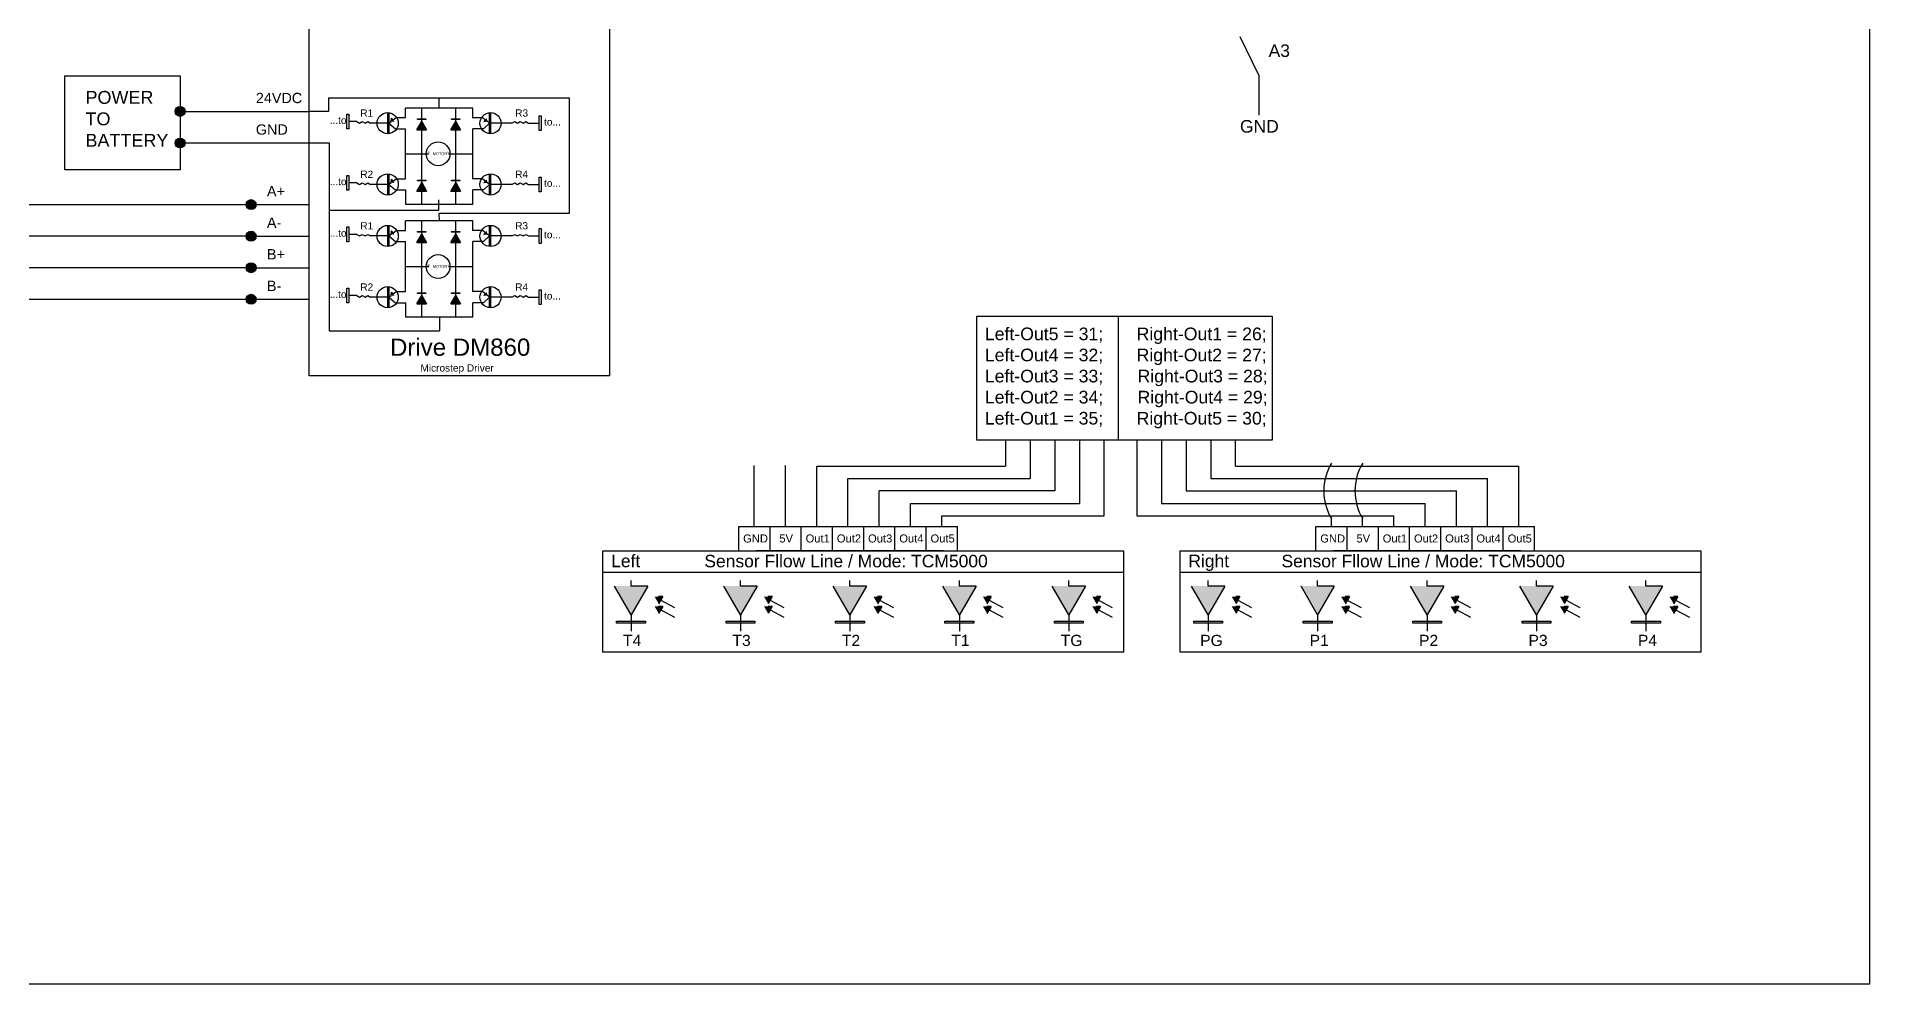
# Model space of a CAD drawing. Header units: millimetres. Extents: x 1 to 623, y -49 to 60.
# Drawn here: x 331.73 to 356.85, y 3.24 to 16.22 of the extents above; entities that cross this region are included whole.
import ezdxf

# ---------------------------------------------------------------- set-up
doc = ezdxf.new("R2010")
doc.units = ezdxf.units.MM
doc.header["$LTSCALE"] = 0.1
doc.styles.get("Standard").update_dxf_attribs({"font": 'arial.ttf'})

msp = doc.modelspace()

# ---------------------------------------------------------------- hatches: boundary and pattern name
h = msp.add_hatch(color=256)
h.dxf.hatch_style = 1
h.paths.add_polyline_path([(333.761, 15.198, 1), (333.625, 15.198, 1)])
h = msp.add_hatch(color=256)
h.dxf.hatch_style = 1
h.paths.add_polyline_path([(336.592, 15.106), (336.586, 15.06), (336.632, 15.053), (336.612, 15.08)])
h = msp.add_hatch(color=256)
h.dxf.hatch_style = 1
h.paths.add_polyline_path([(337.854, 15.057), (337.9, 15.062), (337.896, 15.108), (337.875, 15.082)])
h = msp.add_hatch(color=256)
h.dxf.hatch_style = 1
h.paths.add_polyline_path([(333.761, 14.765, 1), (333.625, 14.765, 1)])
h = msp.add_hatch(color=256)
h.dxf.hatch_style = 1
h.paths.add_polyline_path([(336.937, 14.945), (337.004, 14.945), (337.071, 14.945), (337.004, 15.061)])
h = msp.add_hatch(color=256)
h.dxf.hatch_style = 1
h.paths.add_polyline_path([(337.403, 14.945), (337.47, 14.945), (337.537, 14.945), (337.47, 15.061)])
h = msp.add_hatch(color=256)
h.dxf.hatch_style = 1
h.paths.add_polyline_path([(336.592, 14.267), (336.586, 14.222), (336.632, 14.215), (336.612, 14.241)])
h = msp.add_hatch(color=256)
h.dxf.hatch_style = 1
h.paths.add_polyline_path([(336.937, 14.106), (337.004, 14.106), (337.071, 14.106), (337.004, 14.222)])
h = msp.add_hatch(color=256)
h.dxf.hatch_style = 1
h.paths.add_polyline_path([(337.403, 14.106), (337.47, 14.106), (337.537, 14.106), (337.47, 14.222)])
h = msp.add_hatch(color=256)
h.dxf.hatch_style = 1
h.paths.add_polyline_path([(337.854, 14.218), (337.9, 14.223), (337.896, 14.269), (337.875, 14.244)])
h = msp.add_hatch(color=256)
h.dxf.hatch_style = 1
h.paths.add_polyline_path([(334.734, 13.921, 1), (334.598, 13.921, 1)])
h = msp.add_hatch(color=256)
h.dxf.hatch_style = 1
h.paths.add_polyline_path([(334.734, 13.488, 1), (334.598, 13.488, 1)])
h = msp.add_hatch(color=256)
h.dxf.hatch_style = 1
h.paths.add_polyline_path([(336.592, 13.561), (336.586, 13.515), (336.632, 13.508), (336.612, 13.535)])
h = msp.add_hatch(color=256)
h.dxf.hatch_style = 1
h.paths.add_polyline_path([(336.937, 13.4), (337.004, 13.4), (337.071, 13.4), (337.004, 13.516)])
h = msp.add_hatch(color=256)
h.dxf.hatch_style = 1
h.paths.add_polyline_path([(337.403, 13.4), (337.47, 13.4), (337.537, 13.4), (337.47, 13.516)])
h = msp.add_hatch(color=256)
h.dxf.hatch_style = 1
h.paths.add_polyline_path([(337.854, 13.512), (337.9, 13.517), (337.896, 13.563), (337.875, 13.537)])
h = msp.add_hatch(color=256)
h.dxf.hatch_style = 1
h.paths.add_polyline_path([(334.734, 13.056, 1), (334.598, 13.056, 1)])
h = msp.add_hatch(color=256)
h.dxf.hatch_style = 1
h.paths.add_polyline_path([(334.734, 12.624, 1), (334.598, 12.624, 1)])
h = msp.add_hatch(color=256)
h.dxf.hatch_style = 1
h.paths.add_polyline_path([(336.592, 12.722), (336.586, 12.677), (336.632, 12.67), (336.612, 12.696)])
h = msp.add_hatch(color=256)
h.dxf.hatch_style = 1
h.paths.add_polyline_path([(336.937, 12.561), (337.004, 12.561), (337.071, 12.561), (337.004, 12.677)])
h = msp.add_hatch(color=256)
h.dxf.hatch_style = 1
h.paths.add_polyline_path([(337.403, 12.561), (337.47, 12.561), (337.537, 12.561), (337.47, 12.677)])
h = msp.add_hatch(color=256)
h.dxf.hatch_style = 1
h.paths.add_polyline_path([(337.854, 12.673), (337.9, 12.678), (337.896, 12.724), (337.875, 12.699)])
h = msp.add_hatch(color=256)
h.dxf.hatch_style = 1
h.paths.add_polyline_path([(340.102, 8.694), (339.874, 8.694), (339.646, 8.694), (339.874, 8.298)])
h = msp.add_hatch(color=256)
h.dxf.hatch_style = 1
h.paths.add_polyline_path([(340.309, 8.55), (340.252, 8.55), (340.196, 8.55), (340.252, 8.452)])
h = msp.add_hatch(color=256)
h.dxf.hatch_style = 1
h.paths.add_polyline_path([(341.602, 8.694), (341.374, 8.694), (341.146, 8.694), (341.374, 8.298)])
h = msp.add_hatch(color=256)
h.dxf.hatch_style = 1
h.paths.add_polyline_path([(341.809, 8.55), (341.752, 8.55), (341.696, 8.55), (341.752, 8.452)])
h = msp.add_hatch(color=256)
h.dxf.hatch_style = 1
h.paths.add_polyline_path([(343.102, 8.694), (342.874, 8.694), (342.646, 8.694), (342.874, 8.298)])
h = msp.add_hatch(color=256)
h.dxf.hatch_style = 1
h.paths.add_polyline_path([(343.309, 8.55), (343.252, 8.55), (343.196, 8.55), (343.252, 8.452)])
h = msp.add_hatch(color=256)
h.dxf.hatch_style = 1
h.paths.add_polyline_path([(344.602, 8.694), (344.374, 8.694), (344.146, 8.694), (344.374, 8.298)])
h = msp.add_hatch(color=256)
h.dxf.hatch_style = 1
h.paths.add_polyline_path([(344.809, 8.55), (344.752, 8.55), (344.696, 8.55), (344.752, 8.452)])
h = msp.add_hatch(color=256)
h.dxf.hatch_style = 1
h.paths.add_polyline_path([(346.102, 8.694), (345.874, 8.694), (345.646, 8.694), (345.874, 8.298)])
h = msp.add_hatch(color=256)
h.dxf.hatch_style = 1
h.paths.add_polyline_path([(346.309, 8.55), (346.252, 8.55), (346.196, 8.55), (346.252, 8.452)])
h = msp.add_hatch(color=256)
h.dxf.hatch_style = 1
h.paths.add_polyline_path([(348.012, 8.694), (347.784, 8.694), (347.556, 8.694), (347.784, 8.298)])
h = msp.add_hatch(color=256)
h.dxf.hatch_style = 1
h.paths.add_polyline_path([(348.219, 8.55), (348.163, 8.55), (348.106, 8.55), (348.163, 8.452)])
h = msp.add_hatch(color=256)
h.dxf.hatch_style = 1
h.paths.add_polyline_path([(349.512, 8.694), (349.284, 8.694), (349.056, 8.694), (349.284, 8.298)])
h = msp.add_hatch(color=256)
h.dxf.hatch_style = 1
h.paths.add_polyline_path([(349.719, 8.55), (349.663, 8.55), (349.606, 8.55), (349.663, 8.452)])
h = msp.add_hatch(color=256)
h.dxf.hatch_style = 1
h.paths.add_polyline_path([(351.012, 8.694), (350.784, 8.694), (350.556, 8.694), (350.784, 8.298)])
h = msp.add_hatch(color=256)
h.dxf.hatch_style = 1
h.paths.add_polyline_path([(351.219, 8.55), (351.163, 8.55), (351.106, 8.55), (351.163, 8.452)])
h = msp.add_hatch(color=256)
h.dxf.hatch_style = 1
h.paths.add_polyline_path([(352.512, 8.694), (352.284, 8.694), (352.056, 8.694), (352.284, 8.298)])
h = msp.add_hatch(color=256)
h.dxf.hatch_style = 1
h.paths.add_polyline_path([(352.719, 8.55), (352.663, 8.55), (352.606, 8.55), (352.663, 8.452)])
h = msp.add_hatch(color=256)
h.dxf.hatch_style = 1
h.paths.add_polyline_path([(354.012, 8.694), (353.784, 8.694), (353.556, 8.694), (353.784, 8.298)])
h = msp.add_hatch(color=256)
h.dxf.hatch_style = 1
h.paths.add_polyline_path([(354.219, 8.55), (354.163, 8.55), (354.106, 8.55), (354.163, 8.452)])
h = msp.add_hatch(color=256)
h.dxf.hatch_style = 1
h.paths.add_polyline_path([(340.309, 8.416), (340.252, 8.416), (340.196, 8.416), (340.252, 8.319)])
h = msp.add_hatch(color=256)
h.dxf.hatch_style = 1
h.paths.add_polyline_path([(341.809, 8.416), (341.752, 8.416), (341.696, 8.416), (341.752, 8.319)])
h = msp.add_hatch(color=256)
h.dxf.hatch_style = 1
h.paths.add_polyline_path([(343.309, 8.416), (343.252, 8.416), (343.196, 8.416), (343.252, 8.319)])
h = msp.add_hatch(color=256)
h.dxf.hatch_style = 1
h.paths.add_polyline_path([(344.809, 8.416), (344.752, 8.416), (344.696, 8.416), (344.752, 8.319)])
h = msp.add_hatch(color=256)
h.dxf.hatch_style = 1
h.paths.add_polyline_path([(346.309, 8.416), (346.252, 8.416), (346.196, 8.416), (346.252, 8.319)])
h = msp.add_hatch(color=256)
h.dxf.hatch_style = 1
h.paths.add_polyline_path([(348.219, 8.416), (348.163, 8.416), (348.106, 8.416), (348.163, 8.319)])
h = msp.add_hatch(color=256)
h.dxf.hatch_style = 1
h.paths.add_polyline_path([(349.719, 8.416), (349.663, 8.416), (349.606, 8.416), (349.663, 8.319)])
h = msp.add_hatch(color=256)
h.dxf.hatch_style = 1
h.paths.add_polyline_path([(351.219, 8.416), (351.163, 8.416), (351.106, 8.416), (351.163, 8.319)])
h = msp.add_hatch(color=256)
h.dxf.hatch_style = 1
h.paths.add_polyline_path([(352.719, 8.416), (352.663, 8.416), (352.606, 8.416), (352.663, 8.319)])
h = msp.add_hatch(color=256)
h.dxf.hatch_style = 1
h.paths.add_polyline_path([(354.219, 8.416), (354.163, 8.416), (354.106, 8.416), (354.163, 8.319)])

# ---------------------------------------------------------------- linework, layer by layer
for p, q in [((348.48, 15.693), (348.22, 16.219)), ((348.48, 15.693), (348.48, 15.144)), ((335.727, 15.382), (335.727, 15.198)), ((335.727, 15.382), (337.243, 15.382)), ((337.243, 15.244), (337.243, 15.382)), ((337.243, 15.382), (339.024, 15.382)), ((339.024, 15.382), (339.024, 13.799)), ((333.693, 15.198), (335.463, 15.198)), ((335.727, 15.198), (335.463, 15.198)), ((336.586, 15.06), (336.592, 15.106)), ((336.612, 15.08), (336.592, 15.106)), ((336.612, 15.08), (336.654, 15.112)), ((336.654, 15.112), (336.781, 15.112)), ((337.705, 15.244), (336.781, 15.244)), ((336.781, 15.112), (336.781, 15.244)), ((337.004, 15.061), (337.004, 15.244)), ((337.47, 15.061), (337.47, 15.244)), ((337.839, 15.111), (337.696, 15.111)), ((337.705, 15.111), (337.705, 15.244)), ((337.875, 15.082), (337.839, 15.111)), ((337.875, 15.082), (337.854, 15.057)), ((336.114, 15.058), (336.005, 15.058)), ((336.114, 15.058), (336.152, 15.036)), ((336.152, 15.036), (336.19, 15.058)), ((336.19, 15.058), (336.228, 15.036)), ((336.228, 15.036), (336.266, 15.058)), ((336.266, 15.058), (336.304, 15.036)), ((336.538, 15.036), (336.304, 15.036)), ((336.553, 15.036), (336.586, 15.06)), ((336.554, 15.036), (336.647, 14.961)), ((336.647, 14.961), (336.781, 14.961)), ((336.781, 14.273), (336.781, 14.961)), ((336.937, 14.945), (337.004, 15.061)), ((336.937, 14.945), (337.004, 14.945)), ((337.004, 15.061), (337.071, 14.945)), ((337.004, 14.945), (337.071, 14.945)), ((337.004, 14.256), (337.004, 14.945)), ((337.403, 14.945), (337.47, 15.061)), ((337.403, 14.945), (337.47, 14.945)), ((337.47, 15.061), (337.537, 14.945)), ((337.47, 14.945), (337.537, 14.945)), ((337.47, 14.256), (337.47, 14.945)), ((337.849, 14.96), (337.705, 14.96)), ((337.705, 14.273), (337.705, 14.96)), ((337.849, 14.96), (337.932, 15.036)), ((337.9, 15.062), (337.854, 15.057)), ((337.932, 15.036), (337.9, 15.062)), ((338.241, 15.036), (337.948, 15.036)), ((338.241, 15.036), (338.279, 15.058)), ((338.279, 15.058), (338.317, 15.036)), ((338.317, 15.036), (338.355, 15.058)), ((338.355, 15.058), (338.393, 15.036)), ((338.393, 15.036), (338.431, 15.058)), ((338.431, 15.058), (338.469, 15.036)), ((338.469, 15.036), (338.614, 15.036)), ((333.693, 14.765), (335.463, 14.765)), ((335.463, 14.765), (335.737, 14.765)), ((335.737, 14.765), (335.737, 13.843)), ((336.781, 14.617), (337.104, 14.617)), ((337.372, 14.617), (337.705, 14.617)), ((337.004, 14.222), (337.004, 14.405)), ((337.47, 14.222), (337.47, 14.405)), ((336.114, 14.219), (336.005, 14.219)), ((336.114, 14.219), (336.152, 14.197)), ((336.152, 14.197), (336.19, 14.219)), ((336.19, 14.219), (336.228, 14.197)), ((336.228, 14.197), (336.266, 14.219)), ((336.266, 14.219), (336.304, 14.197)), ((336.538, 14.197), (336.304, 14.197)), ((336.553, 14.197), (336.586, 14.222)), ((336.554, 14.197), (336.647, 14.122)), ((336.586, 14.222), (336.592, 14.267)), ((336.612, 14.241), (336.592, 14.267)), ((336.612, 14.241), (336.654, 14.273)), ((336.647, 14.122), (336.789, 14.122)), ((336.654, 14.273), (336.781, 14.273)), ((336.789, 13.923), (336.789, 14.122)), ((336.937, 14.106), (337.004, 14.222)), ((336.937, 14.106), (337.004, 14.106)), ((337.004, 14.222), (337.071, 14.106)), ((337.004, 14.106), (337.071, 14.106)), ((337.004, 13.923), (337.004, 14.106)), ((337.403, 14.106), (337.47, 14.222)), ((337.403, 14.106), (337.47, 14.106)), ((337.47, 14.222), (337.537, 14.106)), ((337.47, 14.106), (337.537, 14.106)), ((337.47, 13.923), (337.47, 14.106)), ((337.839, 14.273), (337.696, 14.273)), ((337.849, 14.122), (337.705, 14.122)), ((337.705, 13.923), (337.705, 14.122)), ((337.875, 14.244), (337.839, 14.273)), ((337.849, 14.122), (337.932, 14.197)), ((337.875, 14.244), (337.854, 14.218)), ((337.9, 14.223), (337.854, 14.218)), ((337.932, 14.197), (337.9, 14.223)), ((338.241, 14.197), (337.948, 14.197)), ((338.241, 14.197), (338.279, 14.219)), ((338.279, 14.219), (338.317, 14.197)), ((338.317, 14.197), (338.355, 14.219)), ((338.355, 14.219), (338.393, 14.197)), ((338.393, 14.197), (338.431, 14.219)), ((338.431, 14.219), (338.469, 14.197)), ((338.469, 14.197), (338.614, 14.197)), ((334.666, 13.918), (327.708, 13.918)), ((334.666, 13.921), (335.463, 13.921)), ((335.737, 13.843), (337.24, 13.843)), ((335.737, 13.843), (335.737, 12.191)), ((337.705, 13.923), (336.789, 13.923)), ((337.24, 13.843), (337.24, 13.986)), ((336.612, 13.535), (336.654, 13.567)), ((336.654, 13.567), (336.781, 13.567)), ((337.705, 13.699), (336.781, 13.699)), ((336.781, 13.567), (336.781, 13.699)), ((337.004, 13.516), (337.004, 13.699)), ((339.024, 13.799), (337.24, 13.799)), ((337.24, 13.799), (337.243, 13.699)), ((337.47, 13.516), (337.47, 13.699)), ((337.839, 13.566), (337.696, 13.566)), ((337.705, 13.566), (337.705, 13.699)), ((337.875, 13.537), (337.839, 13.566)), ((334.666, 13.486), (328.268, 13.486)), ((334.666, 13.488), (335.463, 13.488)), ((336.114, 13.513), (336.005, 13.513)), ((336.114, 13.513), (336.152, 13.491)), ((336.114, 13.513), (336.152, 13.491)), ((336.152, 13.491), (336.19, 13.513)), ((336.152, 13.491), (336.19, 13.513)), ((336.19, 13.513), (336.228, 13.491)), ((336.19, 13.513), (336.228, 13.491)), ((336.228, 13.491), (336.266, 13.513)), ((336.228, 13.491), (336.266, 13.513)), ((336.266, 13.513), (336.304, 13.491)), ((336.266, 13.513), (336.304, 13.491)), ((336.538, 13.491), (336.304, 13.491)), ((336.553, 13.491), (336.586, 13.515)), ((336.554, 13.491), (336.647, 13.416)), ((336.586, 13.515), (336.592, 13.561)), ((336.612, 13.535), (336.592, 13.561)), ((336.647, 13.416), (336.781, 13.416)), ((336.781, 12.728), (336.781, 13.416)), ((336.937, 13.4), (337.004, 13.516)), ((336.937, 13.4), (337.004, 13.4)), ((337.004, 13.516), (337.071, 13.4)), ((337.004, 13.4), (337.071, 13.4)), ((337.004, 12.711), (337.004, 13.4)), ((337.403, 13.4), (337.47, 13.516)), ((337.403, 13.4), (337.47, 13.4)), ((337.47, 13.516), (337.537, 13.4)), ((337.47, 13.4), (337.537, 13.4)), ((337.47, 12.711), (337.47, 13.4)), ((337.849, 13.415), (337.705, 13.415)), ((337.705, 12.728), (337.705, 13.415)), ((337.849, 13.415), (337.932, 13.491)), ((337.875, 13.537), (337.854, 13.512)), ((337.9, 13.517), (337.854, 13.512)), ((337.932, 13.491), (337.9, 13.517)), ((338.241, 13.491), (337.948, 13.491)), ((338.241, 13.491), (337.948, 13.491)), ((338.241, 13.491), (338.279, 13.513)), ((338.241, 13.491), (338.279, 13.513)), ((338.279, 13.513), (338.317, 13.491)), ((338.279, 13.513), (338.317, 13.491)), ((338.317, 13.491), (338.355, 13.513)), ((338.317, 13.491), (338.355, 13.513)), ((338.355, 13.513), (338.393, 13.491)), ((338.355, 13.513), (338.393, 13.491)), ((338.393, 13.491), (338.431, 13.513)), ((338.393, 13.491), (338.431, 13.513)), ((338.431, 13.513), (338.469, 13.491)), ((338.431, 13.513), (338.469, 13.491)), ((338.469, 13.491), (338.614, 13.491)), ((336.781, 13.072), (337.104, 13.072)), ((337.372, 13.072), (337.705, 13.072)), ((334.666, 13.054), (328.839, 13.054)), ((334.666, 13.056), (335.463, 13.056)), ((337.004, 12.677), (337.004, 12.86)), ((337.47, 12.677), (337.47, 12.86)), ((334.666, 12.622), (329.399, 12.622)), ((334.666, 12.624), (335.463, 12.624)), ((336.114, 12.674), (336.005, 12.674)), ((336.114, 12.674), (336.152, 12.652)), ((336.114, 12.674), (336.152, 12.652)), ((336.152, 12.652), (336.19, 12.674)), ((336.152, 12.652), (336.19, 12.674)), ((336.19, 12.674), (336.228, 12.652)), ((336.19, 12.674), (336.228, 12.652)), ((336.228, 12.652), (336.266, 12.674)), ((336.228, 12.652), (336.266, 12.674)), ((336.266, 12.674), (336.304, 12.652)), ((336.266, 12.674), (336.304, 12.652)), ((336.538, 12.652), (336.304, 12.652)), ((336.553, 12.652), (336.586, 12.677)), ((336.554, 12.652), (336.647, 12.577)), ((336.586, 12.677), (336.592, 12.722)), ((336.612, 12.696), (336.592, 12.722)), ((336.612, 12.696), (336.654, 12.728)), ((336.647, 12.577), (336.789, 12.577)), ((336.654, 12.728), (336.781, 12.728)), ((336.789, 12.378), (336.789, 12.577)), ((336.937, 12.561), (337.004, 12.677)), ((336.937, 12.561), (337.004, 12.561)), ((337.004, 12.677), (337.071, 12.561)), ((337.004, 12.561), (337.071, 12.561)), ((337.004, 12.378), (337.004, 12.561)), ((337.403, 12.561), (337.47, 12.677)), ((337.403, 12.561), (337.47, 12.561)), ((337.47, 12.677), (337.537, 12.561)), ((337.47, 12.561), (337.537, 12.561)), ((337.47, 12.378), (337.47, 12.561)), ((337.839, 12.728), (337.696, 12.728)), ((337.849, 12.577), (337.705, 12.577)), ((337.705, 12.378), (337.705, 12.577)), ((337.875, 12.699), (337.839, 12.728)), ((337.849, 12.577), (337.932, 12.652)), ((337.875, 12.699), (337.854, 12.673)), ((337.9, 12.678), (337.854, 12.673)), ((337.932, 12.652), (337.9, 12.678)), ((338.241, 12.652), (337.948, 12.652)), ((338.241, 12.652), (337.948, 12.652)), ((338.241, 12.652), (338.279, 12.674)), ((338.241, 12.652), (338.279, 12.674)), ((338.279, 12.674), (338.317, 12.652)), ((338.279, 12.674), (338.317, 12.652)), ((338.317, 12.652), (338.355, 12.674)), ((338.317, 12.652), (338.355, 12.674)), ((338.355, 12.674), (338.393, 12.652)), ((338.355, 12.674), (338.393, 12.652)), ((338.393, 12.652), (338.431, 12.674)), ((338.393, 12.652), (338.431, 12.674)), ((338.431, 12.674), (338.469, 12.652)), ((338.431, 12.674), (338.469, 12.652)), ((338.469, 12.652), (338.614, 12.652)), ((337.705, 12.378), (336.789, 12.378)), ((337.247, 12.378), (337.247, 12.191)), ((346.549, 12.391), (346.549, 10.695)), ((335.737, 12.191), (337.247, 12.191)), ((345.007, 10.695), (345.007, 10.339)), ((345.345, 10.695), (345.345, 10.168)), ((345.683, 10.695), (345.683, 9.998)), ((346.021, 10.695), (346.021, 9.827)), ((346.358, 9.657), (346.358, 10.695)), ((346.805, 10.695), (346.805, 9.657)), ((347.143, 10.695), (347.143, 9.827)), ((347.481, 10.695), (347.481, 9.998)), ((347.818, 10.695), (347.818, 10.168)), ((348.156, 10.339), (348.156, 10.695)), ((341.563, 9.509), (341.563, 10.347)), ((341.991, 9.509), (341.991, 10.347)), ((342.419, 9.509), (342.419, 10.339)), ((342.419, 10.339), (345.007, 10.339)), ((348.156, 10.339), (352.041, 10.339)), ((352.041, 9.509), (352.041, 10.339)), ((342.847, 9.509), (342.847, 10.168)), ((342.847, 10.168), (345.345, 10.168)), ((347.818, 10.168), (351.613, 10.168)), ((351.613, 9.509), (351.613, 10.168)), ((343.275, 9.509), (343.275, 9.998)), ((345.683, 9.998), (343.275, 9.998)), ((343.703, 9.509), (343.703, 9.827)), ((343.703, 9.827), (346.021, 9.827)), ((347.143, 9.827), (350.757, 9.827)), ((347.481, 9.998), (351.185, 9.998)), ((350.757, 9.509), (350.757, 9.827)), ((351.185, 9.509), (351.185, 9.998)), ((344.131, 9.509), (344.131, 9.657)), ((344.131, 9.657), (346.358, 9.657)), ((346.805, 9.657), (350.329, 9.657)), ((349.473, 9.509), (349.473, 9.618)), ((349.901, 9.509), (349.901, 9.618)), ((350.329, 9.509), (350.329, 9.657)), ((341.351, 9.179), (341.351, 9.509)), ((341.351, 9.509), (344.347, 9.509)), ((341.779, 9.179), (341.779, 9.509)), ((342.207, 9.179), (342.207, 9.509)), ((342.635, 9.179), (342.635, 9.509)), ((343.063, 9.179), (343.063, 9.509)), ((343.491, 9.179), (343.491, 9.509)), ((343.919, 9.179), (343.919, 9.509)), ((343.919, 9.179), (343.919, 9.509)), ((344.347, 9.179), (344.347, 9.509)), ((349.261, 9.179), (349.261, 9.509)), ((349.261, 9.509), (352.257, 9.509)), ((349.689, 9.179), (349.689, 9.509)), ((350.117, 9.179), (350.117, 9.509)), ((350.545, 9.179), (350.545, 9.509)), ((350.973, 9.179), (350.973, 9.509)), ((351.401, 9.179), (351.401, 9.509)), ((351.829, 9.179), (351.829, 9.509)), ((351.829, 9.179), (351.829, 9.509)), ((352.257, 9.179), (352.257, 9.509)), ((342.018, 9.179), (341.59, 9.179)), ((342.446, 9.179), (342.018, 9.179)), ((342.874, 9.179), (342.446, 9.179)), ((343.302, 9.179), (342.874, 9.179)), ((343.73, 9.179), (343.302, 9.179)), ((344.158, 9.179), (343.73, 9.179)), ((349.928, 9.179), (349.5, 9.179)), ((350.356, 9.179), (349.928, 9.179)), ((350.784, 9.179), (350.356, 9.179)), ((351.212, 9.179), (350.784, 9.179)), ((351.64, 9.179), (351.212, 9.179)), ((352.068, 9.179), (351.64, 9.179)), ((339.489, 8.886), (346.624, 8.886)), ((347.4, 8.886), (354.535, 8.886)), ((339.874, 8.298), (339.646, 8.694)), ((339.874, 8.694), (339.874, 8.772)), ((340.102, 8.694), (339.874, 8.694)), ((340.102, 8.694), (339.874, 8.298)), ((340.309, 8.55), (340.252, 8.55)), ((340.309, 8.55), (340.252, 8.452)), ((341.374, 8.298), (341.146, 8.694)), ((341.374, 8.694), (341.374, 8.772)), ((341.602, 8.694), (341.374, 8.694)), ((341.602, 8.694), (341.374, 8.298)), ((341.809, 8.55), (341.752, 8.55)), ((341.809, 8.55), (341.752, 8.452)), ((342.874, 8.298), (342.646, 8.694)), ((342.874, 8.694), (342.874, 8.772)), ((343.102, 8.694), (342.874, 8.694)), ((343.102, 8.694), (342.874, 8.298)), ((343.309, 8.55), (343.252, 8.55)), ((343.309, 8.55), (343.252, 8.452)), ((344.374, 8.298), (344.146, 8.694)), ((344.374, 8.694), (344.374, 8.772)), ((344.602, 8.694), (344.374, 8.694)), ((344.602, 8.694), (344.374, 8.298)), ((344.809, 8.55), (344.752, 8.55)), ((344.809, 8.55), (344.752, 8.452)), ((345.874, 8.298), (345.646, 8.694)), ((345.874, 8.694), (345.874, 8.772)), ((346.102, 8.694), (345.874, 8.694)), ((346.102, 8.694), (345.874, 8.298)), ((346.309, 8.55), (346.252, 8.55)), ((346.309, 8.55), (346.252, 8.452)), ((347.784, 8.298), (347.556, 8.694)), ((347.784, 8.694), (347.784, 8.772)), ((348.012, 8.694), (347.784, 8.694)), ((348.012, 8.694), (347.784, 8.298)), ((348.219, 8.55), (348.163, 8.55)), ((348.219, 8.55), (348.163, 8.452)), ((349.284, 8.298), (349.056, 8.694)), ((349.284, 8.694), (349.284, 8.772)), ((349.512, 8.694), (349.284, 8.694)), ((349.512, 8.694), (349.284, 8.298)), ((349.719, 8.55), (349.663, 8.55)), ((349.719, 8.55), (349.663, 8.452)), ((350.784, 8.298), (350.556, 8.694)), ((350.784, 8.694), (350.784, 8.772)), ((351.012, 8.694), (350.784, 8.694)), ((351.012, 8.694), (350.784, 8.298)), ((351.219, 8.55), (351.163, 8.55)), ((351.219, 8.55), (351.163, 8.452)), ((352.284, 8.298), (352.056, 8.694)), ((352.284, 8.694), (352.284, 8.772)), ((352.512, 8.694), (352.284, 8.694)), ((352.512, 8.694), (352.284, 8.298)), ((352.719, 8.55), (352.663, 8.55)), ((352.719, 8.55), (352.663, 8.452)), ((353.784, 8.298), (353.556, 8.694)), ((353.784, 8.694), (353.784, 8.772)), ((354.012, 8.694), (353.784, 8.694)), ((354.012, 8.694), (353.784, 8.298)), ((354.219, 8.55), (354.163, 8.55)), ((354.219, 8.55), (354.163, 8.452)), ((339.874, 8.298), (339.874, 8.076)), ((340.309, 8.416), (340.252, 8.416)), ((340.309, 8.416), (340.252, 8.319)), ((340.28, 8.501), (340.469, 8.399)), ((340.28, 8.367), (340.469, 8.266)), ((341.374, 8.298), (341.374, 8.076)), ((341.809, 8.416), (341.752, 8.416)), ((341.809, 8.416), (341.752, 8.319)), ((341.78, 8.501), (341.969, 8.399)), ((341.78, 8.367), (341.969, 8.266)), ((342.874, 8.298), (342.874, 8.076)), ((343.309, 8.416), (343.252, 8.416)), ((343.309, 8.416), (343.252, 8.319)), ((343.28, 8.501), (343.469, 8.399)), ((343.28, 8.367), (343.469, 8.266)), ((344.374, 8.298), (344.374, 8.076)), ((344.809, 8.416), (344.752, 8.416)), ((344.809, 8.416), (344.752, 8.319)), ((344.78, 8.501), (344.969, 8.399)), ((344.78, 8.367), (344.969, 8.266)), ((345.874, 8.298), (345.874, 8.076)), ((346.309, 8.416), (346.252, 8.416)), ((346.309, 8.416), (346.252, 8.319)), ((346.28, 8.501), (346.469, 8.399)), ((346.28, 8.367), (346.469, 8.266)), ((347.784, 8.298), (347.784, 8.076)), ((348.219, 8.416), (348.163, 8.416)), ((348.219, 8.416), (348.163, 8.319)), ((348.191, 8.501), (348.379, 8.399)), ((348.191, 8.367), (348.379, 8.266)), ((349.284, 8.298), (349.284, 8.076)), ((349.719, 8.416), (349.663, 8.416)), ((349.719, 8.416), (349.663, 8.319)), ((349.691, 8.501), (349.879, 8.399)), ((349.691, 8.367), (349.879, 8.266)), ((350.784, 8.298), (350.784, 8.076)), ((351.219, 8.416), (351.163, 8.416)), ((351.219, 8.416), (351.163, 8.319)), ((351.191, 8.501), (351.379, 8.399)), ((351.191, 8.367), (351.379, 8.266)), ((352.284, 8.298), (352.284, 8.076)), ((352.719, 8.416), (352.663, 8.416)), ((352.719, 8.416), (352.663, 8.319)), ((352.691, 8.501), (352.879, 8.399)), ((352.691, 8.367), (352.879, 8.266)), ((353.784, 8.298), (353.784, 8.076)), ((354.219, 8.416), (354.163, 8.416)), ((354.219, 8.416), (354.163, 8.319)), ((354.191, 8.501), (354.379, 8.399)), ((354.191, 8.367), (354.379, 8.266))]:
    msp.add_line(p, q)
at = {"ltscale": 0.13}
msp.add_lwpolyline([(318.347, 35.241), (356.846, 35.241), (356.846, 3.237), (318.347, 3.237)], close=True, dxfattribs=at)
for points in [[(335.463, 20.57), (339.579, 20.57), (339.579, 11.573), (335.463, 11.573)], [(332.112, 15.685), (333.693, 15.685), (333.693, 14.396), (332.112, 14.396)], [(335.976, 15.159), (336.005, 15.159), (336.005, 14.957), (335.976, 14.957)], [(336.554, 14.903), (336.538, 14.903), (336.538, 15.17), (336.554, 15.17)], [(336.946, 15.094), (337.062, 15.094), (337.062, 15.086), (336.946, 15.086)], [(337.412, 15.094), (337.528, 15.094), (337.528, 15.086), (337.412, 15.086)], [(337.932, 15.17), (337.948, 15.17), (337.948, 14.903), (337.932, 14.903)], [(338.614, 15.137), (338.643, 15.137), (338.643, 14.935), (338.614, 14.935)], [(335.976, 14.32), (336.005, 14.32), (336.005, 14.118), (335.976, 14.118)], [(336.554, 14.064), (336.538, 14.064), (336.538, 14.331), (336.554, 14.331)], [(337.932, 14.331), (337.948, 14.331), (337.948, 14.064), (337.932, 14.064)], [(336.946, 14.256), (337.062, 14.256), (337.062, 14.247), (336.946, 14.247)], [(337.412, 14.256), (337.528, 14.256), (337.528, 14.247), (337.412, 14.247)], [(338.614, 14.298), (338.643, 14.298), (338.643, 14.097), (338.614, 14.097)], [(335.976, 13.614), (336.005, 13.614), (336.005, 13.412), (335.976, 13.412)], [(336.554, 13.358), (336.538, 13.358), (336.538, 13.625), (336.554, 13.625)], [(337.932, 13.625), (337.948, 13.625), (337.948, 13.358), (337.932, 13.358)], [(338.614, 13.592), (338.643, 13.592), (338.643, 13.39), (338.614, 13.39)], [(336.946, 13.55), (337.062, 13.55), (337.062, 13.541), (336.946, 13.541)], [(337.412, 13.55), (337.528, 13.55), (337.528, 13.541), (337.412, 13.541)], [(335.976, 12.775), (336.005, 12.775), (336.005, 12.574), (335.976, 12.574)], [(336.554, 12.519), (336.538, 12.519), (336.538, 12.786), (336.554, 12.786)], [(336.946, 12.711), (337.062, 12.711), (337.062, 12.702), (336.946, 12.702)], [(337.412, 12.711), (337.528, 12.711), (337.528, 12.702), (337.412, 12.702)], [(337.932, 12.786), (337.948, 12.786), (337.948, 12.519), (337.932, 12.519)], [(338.614, 12.753), (338.643, 12.753), (338.643, 12.552), (338.614, 12.552)], [(344.611, 12.391), (348.66, 12.391), (348.66, 10.695), (344.611, 10.695)], [(339.489, 9.179), (346.624, 9.179), (346.624, 7.79), (339.489, 7.79)], [(347.4, 9.179), (354.535, 9.179), (354.535, 7.79), (347.4, 7.79)], [(340.072, 8.185), (339.676, 8.185), (339.676, 8.213), (340.072, 8.213)], [(341.572, 8.185), (341.176, 8.185), (341.176, 8.213), (341.572, 8.213)], [(343.072, 8.185), (342.676, 8.185), (342.676, 8.213), (343.072, 8.213)], [(344.572, 8.185), (344.176, 8.185), (344.176, 8.213), (344.572, 8.213)], [(346.072, 8.185), (345.676, 8.185), (345.676, 8.213), (346.072, 8.213)], [(347.982, 8.185), (347.587, 8.185), (347.587, 8.213), (347.982, 8.213)], [(349.482, 8.185), (349.087, 8.185), (349.087, 8.213), (349.482, 8.213)], [(350.982, 8.185), (350.587, 8.185), (350.587, 8.213), (350.982, 8.213)], [(352.482, 8.185), (352.087, 8.185), (352.087, 8.213), (352.482, 8.213)], [(353.982, 8.185), (353.587, 8.185), (353.587, 8.213), (353.982, 8.213)]]:
    msp.add_lwpolyline(points, close=True)
for centre, radius in [((333.693, 15.198), 0.068), ((336.538, 15.036), 0.145), ((337.948, 15.036), 0.145), ((333.693, 14.765), 0.068), ((337.229, 14.617), 0.163), ((336.538, 14.197), 0.145), ((337.948, 14.197), 0.145), ((334.666, 13.921), 0.068), ((336.538, 13.491), 0.145), ((337.948, 13.491), 0.145), ((334.666, 13.488), 0.068), ((334.666, 13.056), 0.068), ((337.229, 13.072), 0.163), ((334.666, 12.624), 0.068), ((336.538, 12.652), 0.145), ((337.948, 12.652), 0.145)]:
    msp.add_circle(centre, radius)
for centre in [(350.105, 9.998), (350.533, 9.998)]:
    msp.add_arc(centre, 0.737, 148.9818, 211.0182)

# ---------------------------------------------------------------- texts
at = {"attachment_point": 1}
for s, width, gutter_width, heights, insert, char_height in [('A3', 0.35534, 0.857, [0], (348.612, 16.116), 0.1714), ('{\\fArial|b0|i0|c163|p34;POWER TO BATTERY}', 0.25677, 0.882, [0], (332.396, 15.478), 0.17649), ('{\\fArial|b0|i0|c163|p34;24VDC}', 0.20541, 0.706, [0.141], (334.731, 15.452), 0.14119), ('{\\fArial|b0|i0|c163|p34;...to}', 0.14379, 0.494, [0], (335.744, 15.125), 0.09884), ('{\\fArial|b0|i0|c163|p34;R1}', 0.14379, 0.494, [0], (336.163, 15.225), 0.09884), ('{\\fArial|b0|i0|c163|p34;R3}', 0.14379, 0.494, [0], (338.286, 15.225), 0.09884), ('{\\fArial|b0|i0|c163|p34;to...}', 0.14379, 0.494, [0], (338.681, 15.103), 0.09884), ('GND', 0.35534, 0.857, [0], (348.219, 15.079), 0.1714), ('{\\fArial|b0|i0|c163|p34;GND}', 0.20541, 0.706, [0.141], (334.731, 15.02), 0.14119), ('{\\fArial|b0|i0|c163|p34;A+}', 0.03512, 0.121, [0], (337.084, 14.649), 0.02414), ('{\\fArial|b0|i0|c163|p34;MOTOR}', 0.05513, 0.189, [0.0379], (337.156, 14.636), 0.03789), ('{\\fArial|b0|i0|c163|p34;A-}', 0.03512, 0.121, [0], (337.351, 14.649), 0.02414), ('{\\fArial|b0|i0|c163|p34;R2}', 0.14379, 0.494, [0], (336.163, 14.386), 0.09884), ('{\\fArial|b0|i0|c163|p34;R4}', 0.14379, 0.494, [0], (338.286, 14.386), 0.09884), ('{\\fArial|b0|i0|c163|p34;A+}', 0.20541, 0.706, [0], (334.883, 14.175), 0.14119), ('{\\fArial|b0|i0|c163|p34;...to}', 0.14379, 0.494, [0], (335.744, 14.286), 0.09884), ('{\\fArial|b0|i0|c163|p34;to...}', 0.14379, 0.494, [0], (338.681, 14.264), 0.09884), ('{\\fArial|b0|i0|c163|p34;A-}', 0.20541, 0.706, [0], (334.883, 13.743), 0.14119), ('{\\fArial|b0|i0|c163|p34;...to}', 0.14379, 0.494, [0], (335.744, 13.58), 0.09884), ('{\\fArial|b0|i0|c163|p34;R1}', 0.14379, 0.494, [0], (336.163, 13.68), 0.09884), ('{\\fArial|b0|i0|c163|p34;R3}', 0.14379, 0.494, [0], (338.286, 13.68), 0.09884), ('{\\fArial|b0|i0|c163|p34;to...}', 0.14379, 0.494, [0], (338.681, 13.558), 0.09884), ('{\\fArial|b0|i0|c163|p34;B+}', 0.20541, 0.706, [0], (334.883, 13.311), 0.14119), ('{\\fArial|b0|i0|c163|p34;B+}', 0.03512, 0.121, [0], (337.084, 13.104), 0.02414), ('{\\fArial|b0|i0|c163|p34;MOTOR}', 0.05513, 0.189, [0.0379], (337.156, 13.092), 0.03789), ('{\\fArial|b0|i0|c163|p34;B-}', 0.03512, 0.121, [0], (337.351, 13.104), 0.02414), ('{\\fArial|b0|i0|c163|p34;B-}', 0.20541, 0.706, [0], (334.883, 12.878), 0.14119), ('{\\fArial|b0|i0|c163|p34;R2}', 0.14379, 0.494, [0], (336.163, 12.841), 0.09884), ('{\\fArial|b0|i0|c163|p34;R4}', 0.14379, 0.494, [0], (338.286, 12.841), 0.09884), ('{\\fArial|b0|i0|c163|p34;...to}', 0.14379, 0.494, [0], (335.744, 12.741), 0.09884), ('{\\fArial|b0|i0|c163|p34;to...}', 0.14379, 0.494, [0], (338.681, 12.719), 0.09884), ('{\\fArial|b0|i0|c163|p34;Drive DM860}', 2.19115, 1.179, [0], (336.57, 12.085), 0.23589), ('{\\fArial|b0|i0|c163|p34;\\C51;\\c11597560;Left-Out5\\fArial|b0|i0|c0|p34; = 31;}     {\\fArial|b0|i0|c163|p34;^IRight-Out1} = 26;\\P{\\fArial|b0|i0|c163|p34;Left-Out4} = 32;      {\\fArial|b0|i0|c163|p34;^IRight-Out2} = 27;\\P{\\fArial|b0|i0|c163|p34;Left-Out3} = 33;      {\\fArial|b0|i0|c163|p34; Right-Out3} = 28;\\P{\\fArial|b0|i0|c163|p34;Left-Out2} = 34;      {\\fArial|b0|i0|c163|p34; Right-Out4} = 29;\\P{\\fArial|b0|i0|c163|p34;Left-Out1} = 35;      {\\fArial|b0|i0|c163|p34;^IRight-Out5} = 30;', 12.8469, 0.867, [0], (344.723, 12.236), 0.173321), ('{\\fArial|b0|i0|c163|p34;Microstep Driver}', 1.24583, 0.494, [0], (336.987, 11.732), 0.09884), ('{\\fArial|b0|i0|c163|p34;GND}', 2.80308, 0.548, [0], (341.41, 9.401), 0.10967), ('{\\fArial|b0|i0|c163|p34;5V}', 2.80308, 0.548, [0], (341.906, 9.401), 0.10967), ('{\\fArial|b0|i0|c163|p34;Out1}', 2.80308, 0.548, [0], (342.266, 9.401), 0.10967), ('{\\fArial|b0|i0|c163|p34;Out2}', 2.80308, 0.548, [0], (342.694, 9.401), 0.10967), ('{\\fArial|b0|i0|c163|p34;Out3}', 2.80308, 0.548, [0], (343.122, 9.401), 0.10967), ('{\\fArial|b0|i0|c163|p34;Out4}', 2.80308, 0.548, [0], (343.55, 9.401), 0.10967), ('{\\fArial|b0|i0|c163|p34;Out5}', 2.80308, 0.548, [0], (343.978, 9.401), 0.10967), ('{\\fArial|b0|i0|c163|p34;GND}', 2.80308, 0.548, [0], (349.32, 9.401), 0.10967), ('{\\fArial|b0|i0|c163|p34;5V}', 2.80308, 0.548, [0], (349.816, 9.401), 0.10967), ('{\\fArial|b0|i0|c163|p34;Out1}', 2.80308, 0.548, [0], (350.176, 9.401), 0.10967), ('{\\fArial|b0|i0|c163|p34;Out2}', 2.80308, 0.548, [0], (350.604, 9.401), 0.10967), ('{\\fArial|b0|i0|c163|p34;Out3}', 2.80308, 0.548, [0], (351.032, 9.401), 0.10967), ('{\\fArial|b0|i0|c163|p34;Out4}', 2.80308, 0.548, [0], (351.46, 9.401), 0.10967), ('{\\fArial|b0|i0|c163|p34;Out5}', 2.80308, 0.548, [0], (351.888, 9.401), 0.10967), ('{\\fArial|b0|i0|c163|p34;Left}', 0.35534, 0.857, [0], (339.601, 9.124), 0.17137), ('{\\fArial|b0|i0|c163|p34;Sensor Fllow Line / Mode: TCM5000}', 4.37982, 0.857, [0], (340.878, 9.122), 0.17137), ('{\\fArial|b0|i0|c163|p34;Right}', 0.35534, 0.857, [0], (347.512, 9.124), 0.17137), ('{\\fArial|b0|i0|c163|p34;Sensor Fllow Line / Mode: TCM5000}', 4.37982, 0.857, [0], (348.788, 9.122), 0.17137), ('{\\fArial|b0|i0|c163|p34;T4}', 3.92605, 0.768, [0], (339.763, 8.026), 0.15361), ('{\\fArial|b0|i0|c163|p34;T3}', 3.92605, 0.768, [0], (341.263, 8.026), 0.15361), ('{\\fArial|b0|i0|c163|p34;T2}', 3.92605, 0.768, [0], (342.763, 8.026), 0.15361), ('{\\fArial|b0|i0|c163|p34;T1}', 3.92605, 0.768, [0], (344.263, 8.026), 0.15361), ('{\\fArial|b0|i0|c163|p34;TG}', 3.92605, 0.768, [0], (345.763, 8.026), 0.15361), ('{\\fArial|b0|i0|c163|p34;PG}', 3.92605, 0.768, [0], (347.674, 8.026), 0.15361), ('{\\fArial|b0|i0|c163|p34;P1}', 3.92605, 0.768, [0], (349.174, 8.026), 0.15361), ('{\\fArial|b0|i0|c163|p34;P2}', 3.92605, 0.768, [0], (350.674, 8.026), 0.15361), ('{\\fArial|b0|i0|c163|p34;P3}', 3.92605, 0.768, [0], (352.174, 8.026), 0.15361), ('{\\fArial|b0|i0|c163|p34;P4}', 3.92605, 0.768, [0], (353.674, 8.026), 0.15361)]:
    msp.add_mtext_dynamic_manual_height_columns(s, width=width, gutter_width=gutter_width, heights=heights, dxfattribs=dict(at, insert=insert, char_height=char_height))

doc.saveas('drawing.dxf')
